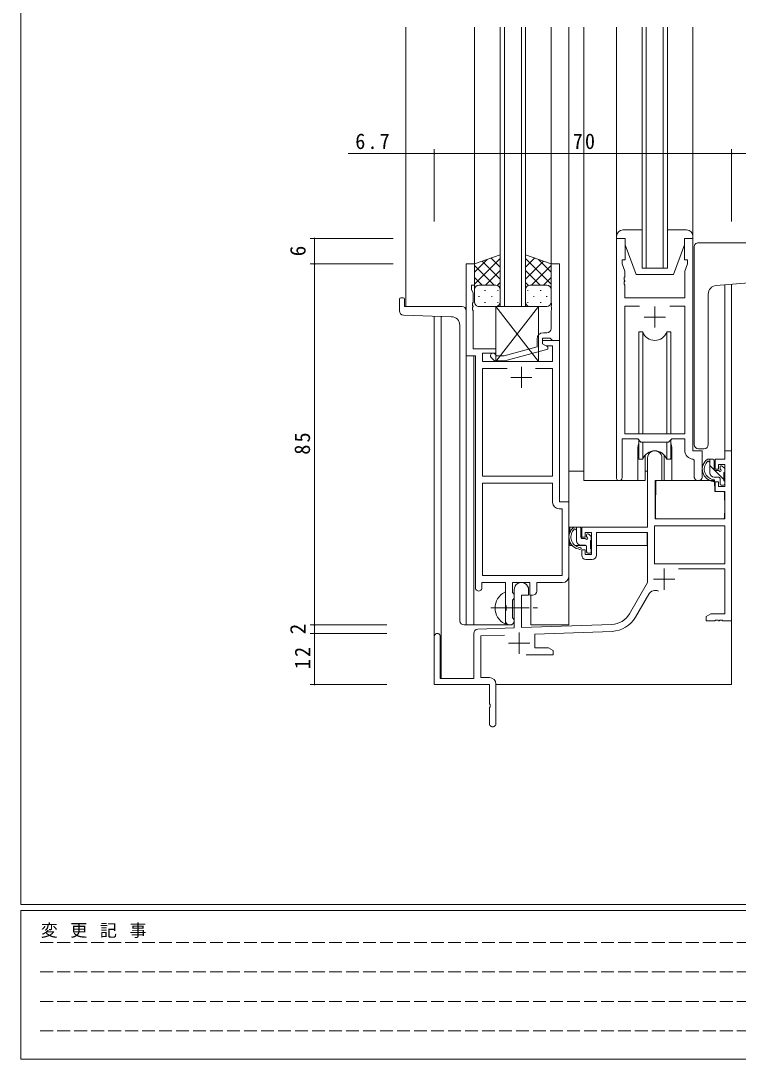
# Model space of a CAD drawing. Units: millimetres on the paper. Extents: x -420 to 373, y -297 to 267.
# Drawn here: x -417.7 to -248.8, y -297 to -52.5 of the extents above; entities that cross this region are included whole.
import ezdxf
from ezdxf.enums import TextEntityAlignment as Align

# ---------------------------------------------------------------- set-up
doc = ezdxf.new("R2010")
doc.units = ezdxf.units.MM
doc.linetypes.add('CHAIN2', pattern=[12, 9, -1, 1, -1])
doc.linetypes.add('DASHED3', pattern=[4, 3, -1])
for name, color, linetype, lineweight in [('0-1_YKK_ZWAK', 7, 'Continuous', 9), ('0-3_YKK_12', 2, 'Continuous', 9), ('0-4_YKK_D', 6, 'Continuous', 9), ('0-6_YKK_13', 4, 'Continuous', 9), ('0-7_YKK_11', 7, 'Continuous', 9)]:
    doc.layers.add(name, color=color, linetype=linetype, lineweight=lineweight)
doc.styles.add('ＭＳ ゴシック', font='')
doc.styles.get('ＭＳ ゴシック').set_extended_font_data('MS Gothic')

msp = doc.modelspace()

# ---------------------------------------------------------------- linework, layer by layer
at = {"layer": '0-1_YKK_ZWAK'}
for p, q in [((-417.7, -260.6), (-417.7, 264.4)), ((352.3, -260.6), (-417.7, -260.6)), ((-417.7, -297), (-417.7, -262)), ((314.5, -262), (-417.7, -262)), ((-417.7, -297), (314.5, -297))]:
    msp.add_line(p, q, dxfattribs=at)
at = {"layer": '0-1_YKK_ZWAK', "linetype": 'DASHED3'}
for p, q in [((-413.101, -269.512), (-164.909, -269.512)), ((-413.101, -276.441), (-164.909, -276.441)), ((-413.101, -283.37), (-164.909, -283.37)), ((-413.101, -290.298), (-164.909, -290.298))]:
    msp.add_line(p, q, dxfattribs=at)
at = {"layer": '0-3_YKK_12'}
for p, q in [((-327.05, -54.017), (-327.05, -119.767)), ((-310.852, -54.017), (-310.852, -110.267)), ((-304.852, -119.767), (-304.852, -54.017)), ((-303.852, -54.017), (-303.852, -119.767)), ((-299.852, -119.767), (-299.852, -54.017)), ((-298.852, -54.017), (-298.852, -119.767)), ((-292.852, -54.017), (-292.852, -110.267)), ((-288.65, -54.017), (-288.65, -194.767)), ((-285.15, -54.017), (-285.15, -160.767)), ((-277.45, -54.017), (-277.45, -103.267)), ((-271.45, -110.767), (-271.45, -54.017)), ((-270.45, -54.017), (-270.45, -110.767)), ((-266.45, -110.767), (-266.45, -54.017)), ((-265.45, -54.017), (-265.45, -110.767)), ((-259.45, -54.017), (-259.45, -103.267)), ((-265.45, -110.767), (-271.45, -110.767)), ((-251.98, -153.767), (-251.965, -114.697)), ((-250.35, -114.555), (-250.35, -153.767)), ((-304.852, -119.767), (-298.852, -119.767)), ((-320.35, -197.467), (-320.35, -122.053)), ((-318.72, -207.367), (-318.72, -122.11)), ((-311.05, -131.397), (-311.05, -194.767)), ((-272.45, -153.267), (-272.45, -160.767)), ((-264.45, -153.267), (-264.45, -160.767)), ((-251.68, -153.767), (-251.98, -153.767)), ((-285.15, -158.567), (-288.646, -158.567)), ((-272.45, -160.767), (-285.15, -160.767)), ((-258.223, -160.767), (-264.45, -160.767)), ((-297.65, -194.767), (-297.65, -187.75)), ((-312.852, -194.767), (-302.05, -194.767)), ((-302.05, -194.767), (-302.05, -194.632)), ((-297.65, -194.767), (-288.65, -194.767)), ((-250.35, -193.267), (-250.35, -208.767)), ((-305.85, -208.767), (-250.35, -208.767))]:
    msp.add_line(p, q, dxfattribs=at)
for start, end in [(159.63586, 180), (0, 20.36412)]:
    msp.add_arc((-268.45, -153.267), 4, start, end, dxfattribs=at)
at = {"layer": '0-4_YKK_D'}
for p, q in [((-327.05, -98.767), (-327.05, -82.767)), ((-320.35, -98.767), (-320.35, -82.767)), ((-320.35, -99.767), (-320.35, -82.767)), ((-250.35, -99.767), (-250.35, -82.767)), ((-250.35, -99.767), (-250.35, -82.767)), ((-320.35, -83.767), (-250.35, -83.767)), ((-250.35, -83.767), (-198.65, -83.767)), ((-330.05, -103.767), (-349.55, -103.767)), ((-348.55, -109.767), (-348.55, -103.767)), ((-330.05, -109.767), (-349.55, -109.767)), ((-331.55, -109.767), (-349.55, -109.767)), ((-348.55, -109.767), (-348.55, -194.767)), ((-331.55, -194.767), (-349.55, -194.767)), ((-331.55, -194.767), (-349.55, -194.767)), ((-348.55, -194.767), (-348.55, -196.767)), ((-331.55, -196.767), (-349.55, -196.767)), ((-331.55, -196.767), (-349.55, -196.767)), ((-348.55, -196.767), (-348.55, -208.767)), ((-331.55, -208.767), (-349.55, -208.767))]:
    msp.add_line(p, q, dxfattribs=at)
msp.add_lwpolyline([(-320.35, -83.767), (-327.05, -83.767), (-340.651, -83.767)], dxfattribs=at)
for centre, start, end in [((-327.05, -83.767), 0, 180), ((-327.05, -83.767), 180, 0), ((-320.35, -83.767), 0, 180), ((-320.35, -83.767), 0, 180), ((-320.35, -83.767), 180, 0), ((-320.35, -83.767), 180, 0), ((-250.35, -83.767), 0, 180), ((-250.35, -83.767), 0, 180), ((-250.35, -83.767), 180, 0), ((-250.35, -83.767), 180, 0), ((-348.55, -103.767), 90, 270), ((-348.55, -103.767), 270, 90), ((-348.55, -109.767), 90, 270), ((-348.55, -109.767), 90, 270), ((-348.55, -109.767), 270, 90), ((-348.55, -109.767), 270, 90), ((-348.55, -194.767), 90, 270), ((-348.55, -194.767), 90, 270), ((-348.55, -194.767), 270, 90), ((-348.55, -194.767), 270, 90), ((-348.55, -196.767), 90, 270), ((-348.55, -196.767), 90, 270), ((-348.55, -196.767), 270, 90), ((-348.55, -196.767), 270, 90), ((-348.55, -208.767), 90, 270), ((-348.55, -208.767), 270, 90)]:
    msp.add_arc(centre, 0.106, start, end, dxfattribs=at)
at = {"layer": '0-6_YKK_13'}
for p, q in [((-271.45, -101.767), (-275.95, -101.767)), ((-260.95, -101.767), (-265.45, -101.767)), ((-277.45, -103.267), (-277.45, -103.767)), ((-277.45, -103.767), (-275.45, -103.767)), ((-275.45, -103.767), (-275.45, -105.267)), ((-261.45, -103.767), (-259.45, -103.767)), ((-261.45, -105.267), (-261.45, -103.767)), ((-259.45, -103.767), (-259.45, -103.267)), ((-258.15, -104.77), (-195.95, -104.77)), ((-275.45, -105.267), (-272.85, -112.267)), ((-261.45, -105.267), (-264.05, -112.267)), ((-259.15, -114.322), (-259.15, -105.77)), ((-304.854, -107.624), (-310.854, -109.767)), ((-310.854, -114.499), (-304.854, -108.499)), ((-310.854, -111.67), (-307.893, -108.709)), ((-310.854, -109.767), (-310.854, -115.767)), ((-304.854, -113.318), (-309.05, -109.122)), ((-304.854, -110.49), (-306.965, -108.378)), ((-304.854, -115.988), (-304.854, -107.624)), ((-298.856, -107.624), (-292.856, -109.767)), ((-298.856, -115.988), (-298.856, -107.624)), ((-298.856, -110.49), (-296.744, -108.378)), ((-292.856, -114.499), (-298.856, -108.499)), ((-298.856, -113.318), (-294.66, -109.122)), ((-292.856, -111.67), (-295.816, -108.709)), ((-292.856, -109.767), (-292.856, -115.767)), ((-254.024, -114.877), (-196.563, -109.85)), ((-306.233, -114.767), (-310.854, -110.147)), ((-308.294, -114.767), (-304.854, -111.327)), ((-295.416, -114.767), (-298.856, -111.327)), ((-297.476, -114.767), (-292.856, -110.147)), ((-272.85, -112.267), (-264.05, -112.267)), ((-309.062, -114.767), (-310.854, -112.975)), ((-309.854, -114.767), (-306.254, -114.767)), ((-309.454, -114.767), (-305.854, -114.767)), ((-305.522, -114.823), (-304.854, -114.155)), ((-298.187, -114.823), (-298.856, -114.155)), ((-294.256, -114.767), (-297.856, -114.767)), ((-293.856, -114.767), (-297.456, -114.767)), ((-294.647, -114.767), (-292.856, -112.975)), ((-259.45, -112.751), (-259.45, -119.567)), ((-259.15, -114.322), (-259.15, -115.325)), ((-310.854, -118.767), (-310.854, -115.767)), ((-308.519, -115.988), (-308.319, -115.988)), ((-305.489, -115.988), (-305.289, -115.988)), ((-304.854, -115.767), (-304.854, -118.767)), ((-298.856, -115.767), (-298.856, -118.767)), ((-298.221, -115.988), (-298.421, -115.988)), ((-295.191, -115.988), (-295.391, -115.988)), ((-292.856, -118.767), (-292.856, -115.767)), ((-259.15, -152.27), (-259.15, -115.325)), ((-255.85, -152.27), (-255.85, -116.869)), ((-328.552, -118.067), (-328.552, -120.801)), ((-328.252, -117.767), (-327.652, -117.767)), ((-327.352, -118.067), (-327.352, -119.767)), ((-313.852, -119.767), (-327.352, -119.767)), ((-309.934, -117.403), (-309.734, -117.403)), ((-305.854, -119.767), (-309.854, -119.767)), ((-308.519, -118.818), (-308.319, -118.818)), ((-306.904, -117.403), (-306.704, -117.403)), ((-305.852, -119.767), (-295.852, -132.767)), ((-295.852, -119.767), (-305.852, -132.767)), ((-305.489, -118.818), (-305.289, -118.818)), ((-298.221, -118.818), (-298.421, -118.818)), ((-297.856, -119.767), (-293.856, -119.767)), ((-296.806, -117.403), (-297.006, -117.403)), ((-295.191, -118.818), (-295.391, -118.818)), ((-293.776, -117.403), (-293.976, -117.403)), ((-316.282, -122.195), (-327.587, -121.8)), ((-312.852, -120.767), (-312.852, -194.767)), ((-314.352, -124.194), (-314.352, -193.767)), ((-272.2, -125.767), (-272.2, -149.767)), ((-271.279, -125.767), (-272.2, -125.767)), ((-271.279, -149.767), (-271.279, -125.767)), ((-265.622, -149.767), (-265.622, -125.767)), ((-264.7, -125.767), (-265.622, -125.767)), ((-264.7, -149.767), (-264.7, -125.767)), ((-272.2, -151.217), (-272.2, -155.767)), ((-264.7, -155.767), (-264.7, -151.217)), ((-271.279, -155.767), (-271.279, -151.697)), ((-265.622, -155.767), (-265.622, -151.697)), ((-256.85, -153.27), (-258.15, -153.27)), ((-272.2, -155.767), (-271.279, -155.767)), ((-270.7, -154.782), (-270.7, -160.767)), ((-265.622, -155.767), (-264.7, -155.767)), ((-254.78, -155.767), (-256.08, -155.767)), ((-255.48, -158.967), (-255.48, -155.767)), ((-254.48, -158.067), (-254.48, -156.067)), ((-288.646, -171.767), (-288.646, -158.567)), ((-270.7, -158.567), (-270.15, -158.567)), ((-252.18, -160.495), (-255.48, -157.195)), ((-253.541, -158.367), (-254.18, -158.367)), ((-253.08, -157.567), (-253.08, -157.906)), ((-252.068, -157.855), (-252.568, -157.355)), ((-252.18, -160.867), (-252.18, -158.867)), ((-251.98, -158.667), (-251.98, -158.067)), ((-270.7, -160.767), (-272.45, -160.767)), ((-268.226, -161.064), (-268.28, -167.267)), ((-254.348, -160.767), (-267.926, -160.767)), ((-253.38, -159.967), (-254.48, -159.967)), ((-254.348, -160.767), (-254.28, -163.367)), ((-253.08, -160.267), (-253.08, -161.567)), ((-251.98, -161.567), (-251.98, -161.067)), ((-268.245, -163.267), (-268.35, -163.267)), ((-254.28, -163.367), (-252.312, -163.367)), ((-252.78, -161.867), (-252.28, -161.867)), ((-251.98, -167.267), (-252.012, -163.664)), ((-268.35, -168.197), (-268.271, -168.276)), ((-268.28, -167.267), (-268.261, -169.469)), ((-251.999, -169.469), (-251.98, -167.267)), ((-267.961, -169.767), (-252.299, -169.767)), ((-270.45, -171.767), (-288.646, -171.767)), ((-288.446, -171.767), (-288.446, -173.018)), ((-286.18, -171.767), (-287.48, -171.767)), ((-286.88, -174.967), (-286.88, -171.767)), ((-285.88, -174.067), (-285.88, -172.067)), ((-284.48, -173.567), (-284.48, -173.906)), ((-283.468, -173.855), (-283.968, -173.355)), ((-270.246, -173.047), (-270.246, -176.067)), ((-288.446, -175.157), (-288.446, -176.067)), ((-284.78, -175.967), (-285.88, -175.967)), ((-284.941, -174.367), (-285.58, -174.367)), ((-283.58, -176.867), (-283.58, -174.867)), ((-283.38, -174.667), (-283.38, -174.067)), ((-288.446, -176.067), (-287.865, -176.067)), ((-287.169, -176.067), (-284.557, -176.067)), ((-284.48, -176.267), (-284.48, -177.567)), ((-284.18, -177.867), (-283.68, -177.867)), ((-283.58, -176.067), (-283.35, -176.067)), ((-283.38, -177.567), (-283.38, -177.067)), ((-270.246, -176.067), (-282.15, -176.067)), ((-303.552, -194.362), (-303.552, -187.171)), ((-312.852, -194.767), (-313.352, -194.767))]:
    msp.add_line(p, q, dxfattribs=at)
at = {"layer": '0-6_YKK_13', "linetype": 'CHAIN2'}
msp.add_line((-307.052, -190.767), (-295.064, -190.767), dxfattribs=at)
at = {"layer": '0-6_YKK_13'}
msp.add_lwpolyline([(-295.852, -119.767), (-305.852, -119.767), (-305.852, -132.767), (-295.852, -132.767)], close=True, dxfattribs=at)
msp.add_lwpolyline([(-264.45, -160.767), (-266.2, -160.767), (-266.2, -154.782)], dxfattribs=at)
for centre, radius, start, end in [((-275.95, -103.267), 1.5, 90, 180), ((-260.95, -103.267), 1.5, 0, 90), ((-258.15, -105.77), 1, 135.57298, 180), ((-258.15, -105.77), 1, 90, 135.57298), ((-258.15, -105.77), 1, 121.36693, 135.57298), ((-309.854, -115.767), 1, 89.99998, 179.99998), ((-309.854, -115.767), 1, 89.99998, 179.99998), ((-305.854, -115.767), 1, 359.99998, 89.99998), ((-305.854, -115.767), 1, 359.99998, 89.99998), ((-297.856, -115.767), 1, 89.99998, 179.99998), ((-297.856, -115.767), 1, 89.99998, 179.99998), ((-293.856, -115.767), 1, 359.99998, 89.99998), ((-293.856, -115.767), 1, 359.99998, 89.99998), ((-253.85, -116.869), 2, 95, 180), ((-328.252, -118.067), 0.3, 90, 180), ((-327.652, -118.067), 0.3, 0, 90), ((-313.852, -120.767), 1, 0, 90), ((-309.854, -118.767), 1, 179.99998, 269.99998), ((-305.854, -118.767), 1, 269.99998, 359.99998), ((-297.856, -118.767), 1, 179.99998, 269.99998), ((-293.856, -118.767), 1, 269.99998, 359.99998), ((-327.552, -120.801), 1, 180, 268), ((-316.352, -124.194), 2, 0, 88), ((-268.45, -124.767), 3, 199.4715, 340.52849), ((-268.45, -156.767), 3, 19.47122, 160.52876), ((-258.15, -152.27), 1, 180, 270), ((-256.85, -152.27), 1, 270, 0), ((-254.366, -158.088), 2.885, 126.45192, 263.90388), ((-254.28, -158.054), 2.504, 139.45805, 259.25217), ((-256.34, -156.171), 0.3, 301.62189, 336.95038), ((-255.88, -156.367), 0.2, 36.86989, 156.95038), ((-255.48, -156.067), 0.3, 216.86989, 270), ((-254.78, -156.067), 0.3, 0, 90), ((-254.18, -158.067), 0.3, 180, 270), ((-253.541, -158.667), 0.3, 33.05573, 90), ((-253.08, -158.367), 0.25, 213.05573, 56.94426), ((-252.78, -157.567), 0.3, 45, 180), ((-252.78, -157.906), 0.3, 180, 236.94426), ((-252.18, -158.667), 0.2, 270, 0), ((-252.28, -158.067), 0.3, 0, 45), ((-267.926, -161.067), 0.3, 90, 179.49998), ((-254.48, -158.967), 1, 180, 270), ((-254.602, -160.717), 0.25, 253.63879, 125.58162), ((-253.38, -160.267), 0.3, 0, 90), ((-252.18, -161.067), 0.2, 0, 90), ((-252.78, -161.567), 0.3, 180, 270), ((-252.312, -163.667), 0.3, 0.5, 90), ((-252.28, -161.567), 0.3, 270, 0), ((-267.961, -169.467), 0.3, 180.49998, 270), ((-252.299, -169.467), 0.3, 270, 359.5), ((-285.766, -174.088), 2.885, 126.45192, 263.90388), ((-285.68, -174.054), 2.504, 139.45805, 259.25217), ((-287.74, -172.171), 0.3, 301.62189, 336.95038), ((-287.28, -172.367), 0.2, 36.86989, 156.95038), ((-286.88, -172.067), 0.3, 216.86989, 270), ((-286.18, -172.067), 0.3, 0, 90), ((-284.18, -173.567), 0.3, 45, 180), ((-285.88, -174.967), 1, 180, 270), ((-285.58, -174.067), 0.3, 180, 270), ((-284.941, -174.667), 0.3, 33.05573, 90), ((-284.78, -176.267), 0.3, 0, 90), ((-284.48, -174.367), 0.25, 213.05573, 56.94426), ((-284.18, -173.906), 0.3, 180, 236.94426), ((-283.58, -174.667), 0.2, 270, 0), ((-283.68, -174.067), 0.3, 0, 45), ((-286.002, -176.717), 0.25, 253.63879, 125.58162), ((-284.18, -177.567), 0.3, 180, 270), ((-283.68, -177.567), 0.3, 270, 0), ((-283.58, -177.067), 0.2, 0, 90), ((-301.852, -190.767), 4.2, 117.28096, 242.71902), ((-303.706, -187.171), 0.154, 0, 117.28096), ((-313.352, -193.767), 1, 180, 270), ((-303.706, -194.362), 0.154, 242.71902, 0)]:
    msp.add_arc(centre, radius, start, end, dxfattribs=at)
at = {"layer": '0-7_YKK_11'}
for p, q in [((-277.45, -103.767), (-277.45, -160.117)), ((-272.037, -119.697), (-275.52, -119.697)), ((-268.45, -119.767), (-268.45, -124.767)), ((-270.95, -122.267), (-265.95, -122.267)), ((-293.852, -125.967), (-294.652, -125.967)), ((-299.852, -133.967), (-299.852, -138.967)), ((-296.502, -134.397), (-292.482, -134.397)), ((-302.352, -136.467), (-297.352, -136.467)), ((-309.022, -183.137), (-309.022, -161.397)), ((-251.98, -171.397), (-268.52, -171.397)), ((-283.15, -179.367), (-284.65, -179.367)), ((-266.25, -181.467), (-266.25, -186.467)), ((-268.75, -183.967), (-263.75, -183.967)), ((-269.857, -187.518), (-272.993, -192.95)), ((-300.35, -196.567), (-300.35, -201.567)), ((-302.85, -199.067), (-297.85, -199.067)), ((-305.85, -208.637), (-305.85, -218.017))]:
    msp.add_line(p, q, dxfattribs=at)
for points in [[(-257.25, -159.802), (-257.25, -153.767), (-259.45, -153.767), (-259.45, -103.767), (-261.45, -103.767), (-261.45, -108.767), (-260.75, -108.767), (-260.75, -109.767), (-261.38, -111.498), (-261.38, -117.767), (-275.52, -117.767), (-275.52, -114.725), (-275.64, -114.542), (-275.64, -113.992), (-275.52, -113.809), (-275.52, -113.725), (-275.64, -113.542), (-275.64, -112.992), (-275.52, -112.809), (-275.52, -111.498), (-276.15, -109.767), (-276.15, -108.767), (-275.45, -108.767), (-275.45, -103.767), (-277.45, -103.767)], [(-310.652, -186.017), (-310.652, -131.397), (-312.852, -131.397), (-312.852, -109.767), (-310.852, -109.767), (-310.852, -114.767), (-311.552, -114.767), (-311.552, -115.767), (-311.222, -116.673), (-311.222, -118.809), (-311.342, -118.992), (-311.342, -119.542), (-311.222, -119.725), (-311.222, -119.809), (-311.342, -119.992), (-311.342, -120.542), (-311.222, -120.725), (-311.222, -129.767), (-305.852, -129.767), (-305.852, -130.767), (-309.022, -130.767), (-309.022, -132.767), (-292.482, -132.767), (-292.482, -129.067), (-293.986, -129.067), (-294.852, -128.567), (-294.852, -127.767), (-290.852, -127.767), (-290.852, -165.767), (-288.652, -165.767), (-288.652, -183.267)], [(-290.852, -127.767), (-290.852, -109.767), (-292.852, -109.767), (-292.852, -118.809), (-292.732, -118.992), (-292.732, -119.542), (-292.852, -119.725), (-292.852, -119.809), (-292.732, -119.992), (-292.732, -120.542), (-292.852, -120.725), (-292.852, -124.967)], [(-272.037, -119.697), (-275.52, -119.697), (-275.52, -149.767), (-261.38, -149.767), (-261.38, -119.697), (-264.863, -119.697)], [(-306.976, -131.791), (-306.201, -132.567), (-303.755, -132.567), (-293.652, -129.86), (-293.652, -129.26), (-294.852, -128.567), (-294.852, -127.267), (-293.052, -127.267), (-292.852, -127.467), (-292.552, -127.767), (-290.852, -127.767)], [(-296.152, -127.467), (-296.152, -129.287), (-303.913, -131.367), (-305.704, -131.367), (-306.128, -130.943)], [(-296.502, -134.397), (-292.482, -134.397), (-292.482, -159.767), (-309.022, -159.767), (-309.022, -134.397), (-303.202, -134.397)], [(-276.15, -160.117), (-276.15, -150.967), (-272.45, -150.967), (-271.72, -151.697), (-265.18, -151.697), (-264.45, -150.967), (-261.38, -150.967), (-261.38, -153.697)], [(-266.75, -155.467), (-266.75, -160.767), (-268.35, -160.767), (-268.35, -169.767), (-251.98, -169.767), (-251.98, -163.367), (-254.25, -163.367), (-254.25, -161.067), (-253.45, -161.067), (-253.45, -162.167), (-251.98, -162.167), (-251.98, -156.967), (-253.45, -156.967), (-253.45, -158.067), (-254.25, -158.067), (-254.25, -155.767), (-251.98, -155.767), (-251.98, -153.767), (-250.35, -153.767), (-250.35, -193.767), (-252.392, -193.767), (-252.575, -193.647), (-253.125, -193.647), (-253.308, -193.767), (-253.392, -193.767), (-253.575, -193.647), (-254.125, -193.647), (-254.308, -193.767), (-256.35, -193.767), (-256.35, -192.767), (-255.259, -192.137), (-251.98, -192.137), (-251.98, -181.567), (-262.852, -181.567)], [(-285.65, -178.367), (-285.65, -177.067), (-284.85, -177.067), (-284.85, -178.167), (-283.35, -178.167), (-283.35, -172.967), (-284.85, -172.967), (-284.85, -174.067), (-285.65, -174.067), (-285.65, -171.767), (-270.15, -171.767), (-270.15, -155.467)], [(-259.467, -155.695), (-259.18, -155.995), (-259.18, -159.802)], [(-309.022, -183.137), (-309.022, -161.397), (-292.482, -161.397), (-292.482, -165.897)], [(-290.982, -167.397), (-290.282, -167.397), (-290.282, -183.137), (-309.022, -183.137)], [(-274.404, -192.135), (-270.15, -184.767), (-270.15, -172.967), (-282.15, -172.967), (-282.15, -178.367)], [(-303.552, -193.767), (-303.552, -191.438), (-303.409, -191.246), (-303.409, -190.288), (-303.552, -190.096), (-303.552, -184.767), (-309.152, -184.767), (-309.152, -186.017)], [(-297.222, -187.767), (-297.852, -187.767), (-297.852, -184.767), (-301.922, -184.767), (-301.922, -187.084), (-301.774, -187.277), (-301.552, -187.567), (-301.552, -188.467), (-301.774, -188.756), (-301.922, -188.95), (-301.922, -193.084), (-301.774, -193.277), (-301.552, -193.567), (-301.552, -193.767)], [(-290.152, -184.767), (-296.222, -184.767), (-296.222, -186.767)], [(-310.085, -195.733), (-301.55, -195.435), (-301.55, -186.467)], [(-298.15, -186.467), (-298.15, -187.767), (-299.85, -187.767), (-299.85, -195.376), (-278.56, -194.632)], [(-307.35, -218.017), (-307.35, -214.225), (-307.23, -214.042), (-307.23, -213.492), (-307.35, -213.309), (-307.35, -208.767), (-320.35, -208.767), (-320.35, -197.467)], [(-318.95, -197.467), (-318.95, -207.367), (-311.05, -207.367), (-311.05, -196.732)], [(-303.783, -197.144), (-309.42, -197.341), (-309.42, -207.137), (-307.35, -207.137)], [(-278.503, -196.261), (-296.65, -196.895), (-296.65, -200.137), (-293.441, -200.137), (-292.35, -200.767), (-292.35, -201.767), (-298.7, -201.767)]]:
    msp.add_lwpolyline(points, dxfattribs=at)
msp.add_lwpolyline([(-251.98, -171.397), (-268.52, -171.397), (-268.52, -180.367), (-251.98, -180.367)], close=True, dxfattribs=at)
for centre, radius, start, end in [((-294.652, -127.467), 1.5, 90, 179.99998), ((-293.852, -124.967), 1, 270, 359.99998), ((-306.552, -131.367), 0.6, 44.99998, 225), ((-268.45, -155.467), 1.7, 359.99998, 180), ((-259.38, -153.697), 2, 179.99998, 267.50807), ((-276.8, -160.117), 0.65, 179.99998, 0), ((-258.215, -159.802), 0.965, 179.99998, 0), ((-290.982, -165.897), 1.5, 180, 269.99998), ((-284.65, -178.367), 1, 180, 269.99998), ((-283.15, -178.367), 1, 270, 359.99998), ((-290.152, -183.267), 1.5, 270, 359.99998), ((-299.85, -186.467), 1.7, 359.99998, 180), ((-309.902, -186.017), 0.75, 179.99998, 0), ((-297.222, -186.767), 1, 270, 359.99998), ((-268.298, -188.418), 1.8, 65.29866, 149.99998), ((-278.734, -189.635), 5, 271.99998, 329.99998), ((-278.734, -189.635), 6.63, 271.99998, 329.99998), ((-302.552, -193.767), 1, 180, 269.99998), ((-302.552, -193.767), 1, 270, 359.99998), ((-319.65, -197.467), 0.7, 359.99998, 180), ((-310.05, -196.732), 1, 91.99997, 179.99998), ((-307.35, -208.637), 1.5, 0, 89.99998), ((-306.6, -218.017), 0.75, 179.99998, 0)]:
    msp.add_arc(centre, radius, start, end, dxfattribs=at)

# ---------------------------------------------------------------- texts
at = {"layer": '0-1_YKK_ZWAK', "insert": (-412.986, -268.447), "char_height": 2.933, "attachment_point": 7, "style": 'ＭＳ ゴシック'}
msp.add_mtext('\\T1.16;変\\~更\\~記\\~事', dxfattribs=at)
at = {"layer": '0-4_YKK_D', "color": 3, "style": 'ＭＳ ゴシック'}
for s, p in [('6', (-349.55, -107.967)), ('2', (-349.55, -196.967))]:
    msp.add_text(s, height=3.666, rotation=90, dxfattribs=at).set_placement(p, align=Align.BOTTOM_LEFT)
at = {"layer": '0-4_YKK_D', "color": 3, "char_height": 3.666, "attachment_point": 7, "style": 'ＭＳ ゴシック'}
for s, insert in [('\\T1.21;\\W0.95;6.7', (-338.95, -82.767)), ('\\T1.21;\\W0.95;70', (-287.75, -82.767))]:
    msp.add_mtext(s, dxfattribs=dict(at, insert=insert))
at = {"layer": '0-4_YKK_D', "color": 3, "char_height": 3.666, "attachment_point": 7, "rotation": 90, "style": 'ＭＳ ゴシック'}
for s, insert in [('\\T1.21;\\W0.95;85', (-349.55, -154.667)), ('\\T1.21;\\W0.95;12', (-349.55, -205.167))]:
    msp.add_mtext(s, dxfattribs=dict(at, insert=insert))

doc.saveas('drawing.dxf')
